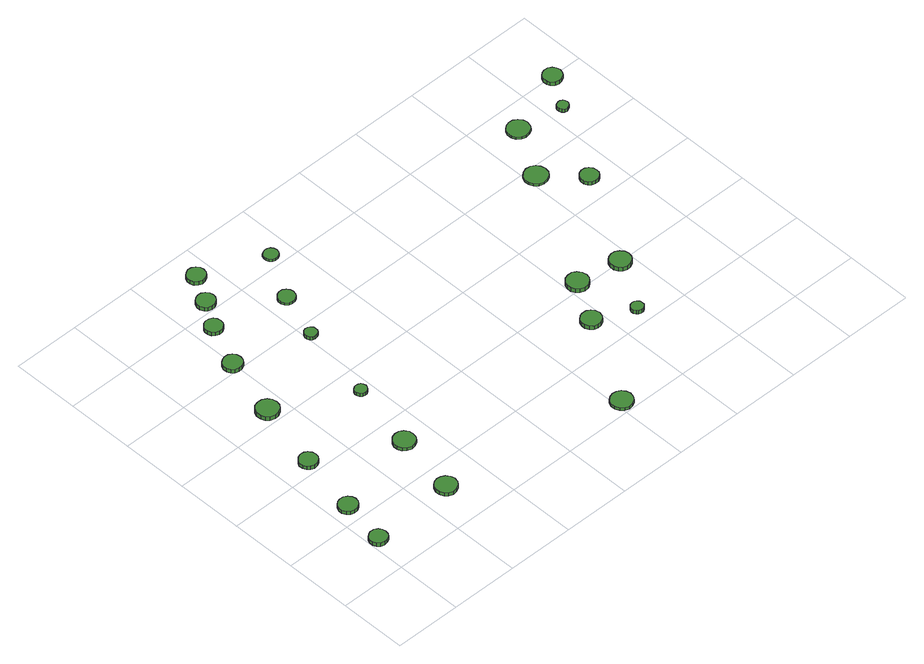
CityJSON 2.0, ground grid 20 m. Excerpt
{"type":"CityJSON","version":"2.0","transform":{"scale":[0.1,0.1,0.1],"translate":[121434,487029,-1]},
"CityObjects":{
"tree1":{"type":"SolitaryVegetationObject","attributes":{"function":"something"},"geometry":[{"type":"MultiSurface","lod":"1","boundaries":[[[0,1,2,3,4,5,6,7,8,9,10,11,12,13,14]],[[15,16,17,18,19,20,21,22,23,24,25,26,27,28,29]],[[0,29,28,1]],[[1,28,27,2]],[[2,27,26,3]],[[3,26,25,4]],[[4,25,24,5]],[[5,24,23,6]],[[6,23,22,7]],[[7,22,21,8]],[[8,21,20,9]],[[9,20,19,10]],[[10,19,18,11]],[[11,18,17,12]],[[12,17,16,13]],[[13,16,15,14]],[[14,15,29,0]]]}]},
"tree2":{"type":"SolitaryVegetationObject","attributes":{"function":"something"},"geometry":[{"type":"MultiSurface","lod":"1","boundaries":[[[30,31,32,33,34,35,36,37,38,39,40,41,42,43,44]],[[45,46,47,48,49,50,51,52,53,54,55,56,57,58,59]],[[30,59,58,31]],[[31,58,57,32]],[[32,57,56,33]],[[33,56,55,34]],[[34,55,54,35]],[[35,54,53,36]],[[36,53,52,37]],[[37,52,51,38]],[[38,51,50,39]],[[39,50,49,40]],[[40,49,48,41]],[[41,48,47,42]],[[42,47,46,43]],[[43,46,45,44]],[[44,45,59,30]]]}]},
"tree3":{"type":"SolitaryVegetationObject","attributes":{"function":"something"},"geometry":[{"type":"MultiSurface","lod":"1","boundaries":[[[60,61,62,63,64,65,66,67,68,69,70,71,72,73,74]],[[75,76,77,78,79,80,81,82,83,84,85,86,87,88,89]],[[60,89,88,61]],[[61,88,87,62]],[[62,87,86,63]],[[63,86,85,64]],[[64,85,84,65]],[[65,84,83,66]],[[66,83,82,67]],[[67,82,81,68]],[[68,81,80,69]],[[69,80,79,70]],[[70,79,78,71]],[[71,78,77,72]],[[72,77,76,73]],[[73,76,75,74]],[[74,75,89,60]]]}]},
"tree4":{"type":"SolitaryVegetationObject","attributes":{"function":"something"},"geometry":[{"type":"MultiSurface","lod":"1","boundaries":[[[90,91,92,93,94,95,96,97,98,99,100,101,102,103,104]],[[105,106,107,108,109,110,111,112,113,114,115,116,117,118,119]],[[90,119,118,91]],[[91,118,117,92]],[[92,117,116,93]],[[93,116,115,94]],[[94,115,114,95]],[[95,114,113,96]],[[96,113,112,97]],[[97,112,111,98]],[[98,111,110,99]],[[99,110,109,100]],[[100,109,108,101]],[[101,108,107,102]],[[102,107,106,103]],[[103,106,105,104]],[[104,105,119,90]]]}]},
"tree5":{"type":"SolitaryVegetationObject","attributes":{"function":"something"},"geometry":[{"type":"MultiSurface","lod":"1","boundaries":[[[120,121,122,123,124,125,126,127,128,129,130,131,132,133,134]],[[135,136,137,138,139,140,141,142,143,144,145,146,147,148,149]],[[120,149,148,121]],[[121,148,147,122]],[[122,147,146,123]],[[123,146,145,124]],[[124,145,144,125]],[[125,144,143,126]],[[126,143,142,127]],[[127,142,141,128]],[[128,141,140,129]],[[129,140,139,130]],[[130,139,138,131]],[[131,138,137,132]],[[132,137,136,133]],[[133,136,135,134]],[[134,135,149,120]]]}]},
"tree6":{"type":"SolitaryVegetationObject","attributes":{"function":"something"},"geometry":[{"type":"MultiSurface","lod":"1","boundaries":[[[150,151,152,153,154,155,156,157,158,159,160,161,162,163,164]],[[165,166,167,168,169,170,171,172,173,174,175,176,177,178,179]],[[150,179,178,151]],[[151,178,177,152]],[[152,177,176,153]],[[153,176,175,154]],[[154,175,174,155]],[[155,174,173,156]],[[156,173,172,157]],[[157,172,171,158]],[[158,171,170,159]],[[159,170,169,160]],[[160,169,168,161]],[[161,168,167,162]],[[162,167,166,163]],[[163,166,165,164]],[[164,165,179,150]]]}]},
"tree7":{"type":"SolitaryVegetationObject","attributes":{"function":"something"},"geometry":[{"type":"MultiSurface","lod":"1","boundaries":[[[180,181,182,183,184,185,186,187,188,189,190,191,192,193,194]],[[195,196,197,198,199,200,201,202,203,204,205,206,207,208,209]],[[180,209,208,181]],[[181,208,207,182]],[[182,207,206,183]],[[183,206,205,184]],[[184,205,204,185]],[[185,204,203,186]],[[186,203,202,187]],[[187,202,201,188]],[[188,201,200,189]],[[189,200,199,190]],[[190,199,198,191]],[[191,198,197,192]],[[192,197,196,193]],[[193,196,195,194]],[[194,195,209,180]]]}]},
"tree8":{"type":"SolitaryVegetationObject","attributes":{"function":"something"},"geometry":[{"type":"MultiSurface","lod":"1","boundaries":[[[210,211,212,213,214,215,216,217,218,219,220,221,222,223,224]],[[225,226,227,228,229,230,231,232,233,234,235,236,237,238,239]],[[210,239,238,211]],[[211,238,237,212]],[[212,237,236,213]],[[213,236,235,214]],[[214,235,234,215]],[[215,234,233,216]],[[216,233,232,217]],[[217,232,231,218]],[[218,231,230,219]],[[219,230,229,220]],[[220,229,228,221]],[[221,228,227,222]],[[222,227,226,223]],[[223,226,225,224]],[[224,225,239,210]]]}]},
"tree9":{"type":"SolitaryVegetationObject","attributes":{"function":"something"},"geometry":[{"type":"MultiSurface","lod":"1","boundaries":[[[240,241,242,243,244,245,246,247,248,249,250,251,252,253,254]],[[255,256,257,258,259,260,261,262,263,264,265,266,267,268,269]],[[240,269,268,241]],[[241,268,267,242]],[[242,267,266,243]],[[243,266,265,244]],[[244,265,264,245]],[[245,264,263,246]],[[246,263,262,247]],[[247,262,261,248]],[[248,261,260,249]],[[249,260,259,250]],[[250,259,258,251]],[[251,258,257,252]],[[252,257,256,253]],[[253,256,255,254]],[[254,255,269,240]]]}]},
"tree10":{"type":"SolitaryVegetationObject","attributes":{"function":"something"},"geometry":[{"type":"MultiSurface","lod":"1","boundaries":[[[270,271,272,273,274,275,276,277,278,279,280,281,282,283,284]],[[285,286,287,288,289,290,291,292,293,294,295,296,297,298,299]],[[270,299,298,271]],[[271,298,297,272]],[[272,297,296,273]],[[273,296,295,274]],[[274,295,294,275]],[[275,294,293,276]],[[276,293,292,277]],[[277,292,291,278]],[[278,291,290,279]],[[279,290,289,280]],[[280,289,288,281]],[[281,288,287,282]],[[282,287,286,283]],[[283,286,285,284]],[[284,285,299,270]]]}]},
"tree11":{"type":"SolitaryVegetationObject","attributes":{"function":"something"},"geometry":[{"type":"MultiSurface","lod":"1","boundaries":[[[300,301,302,303,304,305,306,307,308,309,310,311,312,313,314]],[[315,316,317,318,319,320,321,322,323,324,325,326,327,328,329]],[[300,329,328,301]],[[301,328,327,302]],[[302,327,326,303]],[[303,326,325,304]],[[304,325,324,305]],[[305,324,323,306]],[[306,323,322,307]],[[307,322,321,308]],[[308,321,320,309]],[[309,320,319,310]],[[310,319,318,311]],[[311,318,317,312]],[[312,317,316,313]],[[313,316,315,314]],[[314,315,329,300]]]}]},
"tree12":{"type":"SolitaryVegetationObject","attributes":{"function":"something"},"geometry":[{"type":"MultiSurface","lod":"1","boundaries":[[[330,331,332,333,334,335,336,337,338,339,340,341,342,343,344]],[[345,346,347,348,349,350,351,352,353,354,355,356,357,358,359]],[[330,359,358,331]],[[331,358,357,332]],[[332,357,356,333]],[[333,356,355,334]],[[334,355,354,335]],[[335,354,353,336]],[[336,353,352,337]],[[337,352,351,338]],[[338,351,350,339]],[[339,350,349,340]],[[340,349,348,341]],[[341,348,347,342]],[[342,347,346,343]],[[343,346,345,344]],[[344,345,359,330]]]}]},
"tree13":{"type":"SolitaryVegetationObject","attributes":{"function":"something"},"geometry":[{"type":"MultiSurface","lod":"1","boundaries":[[[360,361,362,363,364,365,366,367,368,369,370,371,372,373,374]],[[375,376,377,378,379,380,381,382,383,384,385,386,387,388,389]],[[360,389,388,361]],[[361,388,387,362]],[[362,387,386,363]],[[363,386,385,364]],[[364,385,384,365]],[[365,384,383,366]],[[366,383,382,367]],[[367,382,381,368]],[[368,381,380,369]],[[369,380,379,370]],[[370,379,378,371]],[[371,378,377,372]],[[372,377,376,373]],[[373,376,375,374]],[[374,375,389,360]]]}]},
"tree14":{"type":"SolitaryVegetationObject","attributes":{"function":"something"},"geometry":[{"type":"MultiSurface","lod":"1","boundaries":[[[390,391,392,393,394,395,396,397,398,399,400,401,402,403,404]],[[405,406,407,408,409,410,411,412,413,414,415,416,417,418,419]],[[390,419,418,391]],[[391,418,417,392]],[[392,417,416,393]],[[393,416,415,394]],[[394,415,414,395]],[[395,414,413,396]],[[396,413,412,397]],[[397,412,411,398]],[[398,411,410,399]],[[399,410,409,400]],[[400,409,408,401]],[[401,408,407,402]],[[402,407,406,403]],[[403,406,405,404]],[[404,405,419,390]]]}]},
"tree15":{"type":"SolitaryVegetationObject","attributes":{"function":"something"},"geometry":[{"type":"MultiSurface","lod":"1","boundaries":[[[420,421,422,423,424,425,426,427,428,429,430,431,432,433,434]],[[435,436,437,438,439,440,441,442,443,444,445,446,447,448,449]],[[420,449,448,421]],[[421,448,447,422]],[[422,447,446,423]],[[423,446,445,424]],[[424,445,444,425]],[[425,444,443,426]],[[426,443,442,427]],[[427,442,441,428]],[[428,441,440,429]],[[429,440,439,430]],[[430,439,438,431]],[[431,438,437,432]],[[432,437,436,433]],[[433,436,435,434]],[[434,435,449,420]]]}]},
"tree16":{"type":"SolitaryVegetationObject","attributes":{"function":"something"},"geometry":[{"type":"MultiSurface","lod":"1","boundaries":[[[450,451,452,453,454,455,456,457,458,459,460,461,462,463,464]],[[465,466,467,468,469,470,471,472,473,474,475,476,477,478,479]],[[450,479,478,451]],[[451,478,477,452]],[[452,477,476,453]],[[453,476,475,454]],[[454,475,474,455]],[[455,474,473,456]],[[456,473,472,457]],[[457,472,471,458]],[[458,471,470,459]],[[459,470,469,460]],[[460,469,468,461]],[[461,468,467,462]],[[462,467,466,463]],[[463,466,465,464]],[[464,465,479,450]]]}]},
"tree17":{"type":"SolitaryVegetationObject","attributes":{"function":"something"},"geometry":[{"type":"MultiSurface","lod":"1","boundaries":[[[480,481,482,483,484,485,486,487,488,489,490,491,492,493,494]],[[495,496,497,498,499,500,501,502,503,504,505,506,507,508,509]],[[480,509,508,481]],[[481,508,507,482]],[[482,507,506,483]],[[483,506,505,484]],[[484,505,504,485]],[[485,504,503,486]],[[486,503,502,487]],[[487,502,501,488]],[[488,501,500,489]],[[489,500,499,490]],[[490,499,498,491]],[[491,498,497,492]],[[492,497,496,493]],[[493,496,495,494]],[[494,495,509,480]]]}]},
"tree18":{"type":"SolitaryVegetationObject","attributes":{"function":"something"},"geometry":[{"type":"MultiSurface","lod":"1","boundaries":[[[510,511,512,513,514,515,516,517,518,519,520,521,522,523,524]],[[525,526,527,528,529,530,531,532,533,534,535,536,537,538,539]],[[510,539,538,511]],[[511,538,537,512]],[[512,537,536,513]],[[513,536,535,514]],[[514,535,534,515]],[[515,534,533,516]],[[516,533,532,517]],[[517,532,531,518]],[[518,531,530,519]],[[519,530,529,520]],[[520,529,528,521]],[[521,528,527,522]],[[522,527,526,523]],[[523,526,525,524]],[[524,525,539,510]]]}]},
"tree19":{"type":"SolitaryVegetationObject","attributes":{"function":"something"},"geometry":[{"type":"MultiSurface","lod":"1","boundaries":[[[540,541,542,543,544,545,546,547,548,549,550,551,552,553,554]],[[555,556,557,558,559,560,561,562,563,564,565,566,567,568,569]],[[540,569,568,541]],[[541,568,567,542]],[[542,567,566,543]],[[543,566,565,544]],[[544,565,564,545]],[[545,564,563,546]],[[546,563,562,547]],[[547,562,561,548]],[[548,561,560,549]],[[549,560,559,550]],[[550,559,558,551]],[[551,558,557,552]],[[552,557,556,553]],[[553,556,555,554]],[[554,555,569,540]]]}]},
"tree20":{"type":"SolitaryVegetationObject","attributes":{"function":"something"},"geometry":[{"type":"MultiSurface","lod":"1","boundaries":[[[570,571,572,573,574,575,576,577,578,579,580,581,582,583,584]],[[585,586,587,588,589,590,591,592,593,594,595,596,597,598,599]],[[570,599,598,571]],[[571,598,597,572]],[[572,597,596,573]],[[573,596,595,574]],[[574,595,594,575]],[[575,594,593,576]],[[576,593,592,577]],[[577,592,591,578]],[[578,591,590,579]],[[579,590,589,580]],[[580,589,588,581]],[[581,588,587,582]],[[582,587,586,583]],[[583,586,585,584]],[[584,585,599,570]]]}]},
"tree21":{"type":"SolitaryVegetationObject","attributes":{"function":"something"},"geometry":[{"type":"MultiSurface","lod":"1","boundaries":[[[600,601,602,603,604,605,606,607,608,609,610,611,612,613,614]],[[615,616,617,618,619,620,621,622,623,624,625,626,627,628,629]],[[600,629,628,601]],[[601,628,627,602]],[[602,627,626,603]],[[603,626,625,604]],[[604,625,624,605]],[[605,624,623,606]],[[606,623,622,607]],[[607,622,621,608]],[[608,621,620,609]],[[609,620,619,610]],[[610,619,618,611]],[[611,618,617,612]],[[612,617,616,613]],[[613,616,615,614]],[[614,615,629,600]]]}]},
"tree22":{"type":"SolitaryVegetationObject","attributes":{"function":"something"},"geometry":[{"type":"MultiSurface","lod":"1","boundaries":[[[630,631,632,633,634,635,636,637,638,639,640,641,642,643,644]],[[645,646,647,648,649,650,651,652,653,654,655,656,657,658,659]],[[630,659,658,631]],[[631,658,657,632]],[[632,657,656,633]],[[633,656,655,634]],[[634,655,654,635]],[[635,654,653,636]],[[636,653,652,637]],[[637,652,651,638]],[[638,651,650,639]],[[639,650,649,640]],[[640,649,648,641]],[[641,648,647,642]],[[642,647,646,643]],[[643,646,645,644]],[[644,645,659,630]]]}]},
"tree23":{"type":"SolitaryVegetationObject","attributes":{"function":"something"},"geometry":[{"type":"MultiSurface","lod":"1","boundaries":[[[660,661,662,663,664,665,666,667,668,669,670,671,672,673,674]],[[675,676,677,678,679,680,681,682,683,684,685,686,687,688,689]],[[660,689,688,661]],[[661,688,687,662]],[[662,687,686,663]],[[663,686,685,664]],[[664,685,684,665]],[[665,684,683,666]],[[666,683,682,667]],[[667,682,681,668]],[[668,681,680,669]],[[669,680,679,670]],[[670,679,678,671]],[[671,678,677,672]],[[672,677,676,673]],[[673,676,675,674]],[[674,675,689,660]]]}]},
"tree24":{"type":"SolitaryVegetationObject","attributes":{"function":"something"},"geometry":[{"type":"MultiSurface","lod":"1","boundaries":[[[690,691,692,693,694,695,696,697,698,699,700,701,702,703,704]],[[705,706,707,708,709,710,711,712,713,714,715,716,717,718,719]],[[690,719,718,691]],[[691,718,717,692]],[[692,717,716,693]],[[693,716,715,694]],[[694,715,714,695]],[[695,714,713,696]],[[696,713,712,697]],[[697,712,711,698]],[[698,711,710,699]],[[699,710,709,700]],[[700,709,708,701]],[[701,708,707,702]],[[702,707,706,703]],[[703,706,705,704]],[[704,705,719,690]]]}]}
},
"vertices":[
[54,114,18],[52,124,18],[46,133,18],[36,139,18],[25,140,18],[15,136,18],[7,129,18],[3,119,18],[3,108,18],[7,98,18],[15,91,18],[25,88,18],[36,89,18],[46,94,18],[52,103,18],[52,103,6],[46,94,6],[36,89,6],[25,88,6],[15,91,6],[7,98,6],[3,108,6],[3,119,6],[7,129,6],[15,136,6],[25,140,6],[36,139,6],[46,133,6],[52,124,6],[54,114,6],
[82,252,17],[79,263,17],[72,272,17],[62,278,17],[51,279,17],[40,276,17],[31,268,17],[26,257,17],[26,246,17],[31,235,17],[40,227,17],[51,224,17],[62,225,17],[72,231,17],[79,240,17],[79,240,6],[72,231,6],[62,225,6],[51,224,6],[40,227,6],[31,235,6],[26,246,6],[26,257,6],[31,268,6],[40,276,6],[51,279,6],[62,278,6],[72,272,6],[79,263,6],[82,252,6],
[119,437,18],[117,448,18],[110,457,18],[101,463,18],[89,464,18],[79,460,18],[71,453,18],[66,443,18],[66,431,18],[71,421,18],[79,414,18],[89,410,18],[101,412,18],[110,417,18],[117,426,18],[117,426,6],[110,417,6],[101,412,6],[89,410,6],[79,414,6],[71,421,6],[66,431,6],[66,443,6],[71,453,6],[79,460,6],[89,464,6],[101,463,6],[110,457,6],[117,448,6],[119,437,6],
[314,128,17],[311,140,17],[303,151,17],[292,157,17],[279,159,17],[266,155,17],[257,146,17],[251,134,17],[251,121,17],[257,109,17],[266,100,17],[279,96,17],[292,98,17],[303,104,17],[311,115,17],[311,115,6],[303,104,6],[292,98,6],[279,96,6],[266,100,6],[257,109,6],[251,121,6],[251,134,6],[257,146,6],[266,155,6],[279,159,6],[292,157,6],[303,151,6],[311,140,6],[314,128,6],
[175,638,23],[172,652,23],[164,663,23],[152,670,23],[139,671,23],[125,667,23],[115,658,23],[110,645,23],[110,631,23],[115,619,23],[125,610,23],[139,605,23],[152,607,23],[164,614,23],[172,625,23],[172,625,10],[164,614,10],[152,607,10],[139,605,10],[125,610,10],[115,619,10],[110,631,10],[110,645,10],[115,658,10],[125,667,10],[139,671,10],[152,670,10],[164,663,10],[172,652,10],[175,638,10],
[350,319,16],[348,331,16],[340,342,16],[329,349,16],[316,350,16],[303,346,16],[293,337,16],[288,325,16],[288,312,16],[293,300,16],[303,291,16],[316,287,16],[329,289,16],[340,295,16],[348,306,16],[348,306,6],[340,295,6],[329,289,6],[316,287,6],[303,291,6],[293,300,6],[288,312,6],[288,325,6],[293,337,6],[303,346,6],[316,350,6],[329,349,6],[340,342,6],[348,331,6],[350,319,6],
[222,820,22],[220,832,22],[213,841,22],[203,847,22],[191,848,22],[180,844,22],[172,837,22],[167,826,22],[167,814,22],[172,804,22],[180,796,22],[191,792,22],[203,794,22],[213,799,22],[220,809,22],[220,809,9],[213,799,9],[203,794,9],[191,792,9],[180,796,9],[172,804,9],[167,814,9],[167,826,9],[172,837,9],[180,844,9],[191,848,9],[203,847,9],[213,841,9],[220,832,9],[222,820,9],
[384,526,17],[382,534,17],[378,540,17],[372,543,17],[364,544,17],[357,542,17],[351,537,17],[348,530,17],[348,523,17],[351,516,17],[357,511,17],[364,509,17],[372,509,17],[378,513,17],[382,519,17],[382,519,6],[378,513,6],[372,509,6],[364,509,6],[357,511,6],[351,516,6],[348,523,6],[348,530,6],[351,537,6],[357,542,6],[364,544,6],[372,543,6],[378,540,6],[382,534,6],[384,526,6],
[279,951,18],[277,962,18],[271,971,18],[261,976,18],[250,977,18],[240,974,18],[232,966,18],[228,957,18],[228,946,18],[232,936,18],[240,929,18],[250,925,18],[261,926,18],[271,932,18],[277,941,18],[277,941,6],[271,932,6],[261,926,6],[250,925,6],[240,929,6],[232,936,6],[228,946,6],[228,957,6],[232,966,6],[240,974,6],[250,977,6],[261,976,6],[271,971,6],[277,962,6],[279,951,6],
[329,1030,19],[327,1041,19],[320,1050,19],[310,1056,19],[299,1057,19],[288,1053,19],[280,1046,19],[275,1035,19],[275,1024,19],[280,1014,19],[288,1006,19],[299,1003,19],[310,1004,19],[320,1010,19],[327,1019,19],[327,1019,6],[320,1010,6],[310,1004,6],[299,1003,6],[288,1006,6],[280,1014,6],[275,1024,6],[275,1035,6],[280,1046,6],[288,1053,6],[299,1057,6],[310,1056,6],[320,1050,6],[327,1041,6],[329,1030,6],
[434,762,17],[433,769,17],[428,776,17],[422,779,17],[414,780,17],[407,778,17],[401,773,17],[398,766,17],[398,758,17],[401,751,17],[407,746,17],[414,744,17],[422,745,17],[428,748,17],[433,755,17],[433,755,6],[428,748,6],[422,745,6],[414,744,6],[407,746,6],[401,751,6],[398,758,6],[398,766,6],[401,773,6],[407,778,6],[414,780,6],[422,779,6],[428,776,6],[433,769,6],[434,762,6],
[375,1113,19],[373,1124,19],[366,1133,19],[356,1139,19],[345,1140,19],[335,1136,19],[326,1129,19],[322,1119,19],[322,1107,19],[326,1097,19],[335,1090,19],[345,1086,19],[356,1087,19],[366,1093,19],[373,1102,19],[373,1102,6],[366,1093,6],[356,1087,6],[345,1086,6],[335,1090,6],[326,1097,6],[322,1107,6],[322,1119,6],[326,1129,6],[335,1136,6],[345,1140,6],[356,1139,6],[366,1133,6],[373,1124,6],[375,1113,6],
[488,900,14],[486,910,14],[480,918,14],[471,924,14],[461,925,14],[451,921,14],[443,914,14],[439,905,14],[439,894,14],[443,885,14],[451,878,14],[461,875,14],[471,876,14],[480,881,14],[486,889,14],[486,889,6],[480,881,6],[471,876,6],[461,875,6],[451,878,6],[443,885,6],[439,894,6],[439,905,6],[443,914,6],[451,921,6],[461,925,6],[471,924,6],[480,918,6],[486,910,6],[488,900,6],
[851,36,15],[848,49,15],[840,60,15],[829,66,15],[816,68,15],[803,63,15],[793,55,15],[788,43,15],[788,29,15],[793,17,15],[803,9,15],[816,4,15],[829,6,15],[840,12,15],[848,23,15],[848,23,6],[840,12,6],[829,6,6],[816,4,6],[803,9,6],[793,17,6],[788,29,6],[788,43,6],[793,55,6],[803,63,6],[816,68,6],[829,66,6],[840,60,6],[848,49,6],[851,36,6],
[562,1037,14],[560,1046,14],[555,1053,14],[547,1057,14],[538,1058,14],[530,1055,14],[523,1050,14],[520,1041,14],[520,1033,14],[523,1025,14],[530,1019,14],[538,1016,14],[547,1017,14],[555,1021,14],[560,1028,14],[560,1028,6],[555,1021,6],[547,1017,6],[538,1016,6],[530,1019,6],[523,1025,6],[520,1033,6],[520,1041,6],[523,1050,6],[530,1055,6],[538,1058,6],[547,1057,6],[555,1053,6],[560,1046,6],[562,1037,6],
[988,292,27],[985,304,27],[978,314,27],[967,320,27],[955,321,27],[944,318,27],[934,309,27],[930,298,27],[930,286,27],[934,275,27],[944,267,27],[955,263,27],[967,264,27],[978,270,27],[985,280,27],[985,280,14],[978,270,14],[967,264,14],[955,263,14],[944,267,14],[934,275,14],[930,286,14],[930,298,14],[934,309,14],[944,318,14],[955,321,14],[967,320,14],[978,314,14],[985,304,14],[988,292,14],
[1092,242,26],[1091,250,26],[1086,256,26],[1080,259,26],[1073,260,26],[1065,258,26],[1060,253,26],[1057,246,26],[1057,239,26],[1060,232,26],[1065,227,26],[1073,225,26],[1080,225,26],[1086,229,26],[1091,235,26],[1091,235,13],[1086,229,13],[1080,225,13],[1073,225,13],[1065,227,13],[1060,232,13],[1057,239,13],[1057,246,13],[1060,253,13],[1065,258,13],[1073,260,13],[1080,259,13],[1086,256,13],[1091,250,13],[1092,242,13],
[1064,418,20],[1061,431,20],[1053,442,20],[1042,449,20],[1029,450,20],[1016,446,20],[1006,437,20],[1001,425,20],[1001,412,20],[1006,400,20],[1016,391,20],[1029,387,20],[1042,388,20],[1053,395,20],[1061,406,20],[1061,406,7],[1053,395,7],[1042,388,7],[1029,387,7],[1016,391,7],[1006,400,7],[1001,412,7],[1001,425,7],[1006,437,7],[1016,446,7],[1029,450,7],[1042,449,7],[1053,442,7],[1061,431,7],[1064,418,7],
[1195,398,20],[1192,410,20],[1184,420,20],[1173,427,20],[1161,428,20],[1149,424,20],[1139,416,20],[1134,404,20],[1134,391,20],[1139,380,20],[1149,371,20],[1161,367,20],[1173,368,20],[1184,375,20],[1192,385,20],[1192,385,7],[1184,375,7],[1173,368,7],[1161,367,7],[1149,371,7],[1139,380,7],[1134,391,7],[1134,404,7],[1139,416,7],[1149,424,7],[1161,428,7],[1173,427,7],[1184,420,7],[1192,410,7],[1195,398,7],
[1259,770,13],[1256,784,13],[1248,795,13],[1236,802,13],[1222,804,13],[1208,799,13],[1198,790,13],[1192,777,13],[1192,763,13],[1198,750,13],[1208,740,13],[1222,736,13],[1236,738,13],[1248,745,13],[1256,756,13],[1256,756,6],[1248,745,6],[1236,738,6],[1222,736,6],[1208,740,6],[1198,750,6],[1192,763,6],[1192,777,6],[1198,790,6],[1208,799,6],[1222,804,6],[1236,802,6],[1248,795,6],[1256,784,6],[1259,770,6],
[1347,672,17],[1345,683,17],[1338,692,17],[1329,698,17],[1318,699,17],[1307,695,17],[1299,688,17],[1295,678,17],[1295,667,17],[1299,657,17],[1307,650,17],[1318,646,17],[1329,647,17],[1338,653,17],[1345,662,17],[1345,662,6],[1338,653,6],[1329,647,6],[1318,646,6],[1307,650,6],[1299,657,6],[1295,667,6],[1295,678,6],[1299,688,6],[1307,695,6],[1318,699,6],[1329,698,6],[1338,692,6],[1345,683,6],[1347,672,6],
[1342,922,13],[1339,935,13],[1331,946,13],[1319,953,13],[1306,954,13],[1293,950,13],[1283,941,13],[1277,929,13],[1277,915,13],[1283,902,13],[1293,893,13],[1306,889,13],[1319,891,13],[1331,897,13],[1339,908,13],[1339,908,6],[1331,897,6],[1319,891,6],[1306,889,6],[1293,893,6],[1283,902,6],[1277,915,6],[1277,929,6],[1283,941,6],[1293,950,6],[1306,954,6],[1319,953,6],[1331,946,6],[1339,935,6],[1342,922,6],
[1464,901,17],[1462,908,17],[1458,913,17],[1452,917,17],[1446,917,17],[1439,915,17],[1434,911,17],[1431,904,17],[1431,897,17],[1434,891,17],[1439,886,17],[1446,884,17],[1452,885,17],[1458,888,17],[1462,894,17],[1462,894,6],[1458,888,6],[1452,885,6],[1446,884,6],[1439,886,6],[1434,891,6],[1431,897,6],[1431,904,6],[1434,911,6],[1439,915,6],[1446,917,6],[1452,917,6],[1458,913,6],[1462,908,6],[1464,901,6],
[1530,996,18],[1527,1007,18],[1521,1016,18],[1511,1022,18],[1500,1023,18],[1489,1020,18],[1480,1012,18],[1476,1002,18],[1476,990,18],[1480,980,18],[1489,972,18],[1500,969,18],[1511,970,18],[1521,976,18],[1527,985,18],[1527,985,6],[1521,976,6],[1511,970,6],[1500,969,6],[1489,972,6],[1480,980,6],[1476,990,6],[1476,1002,6],[1480,1012,6],[1489,1020,6],[1500,1023,6],[1511,1022,6],[1521,1016,6],[1527,1007,6],[1530,996,6]
]}
